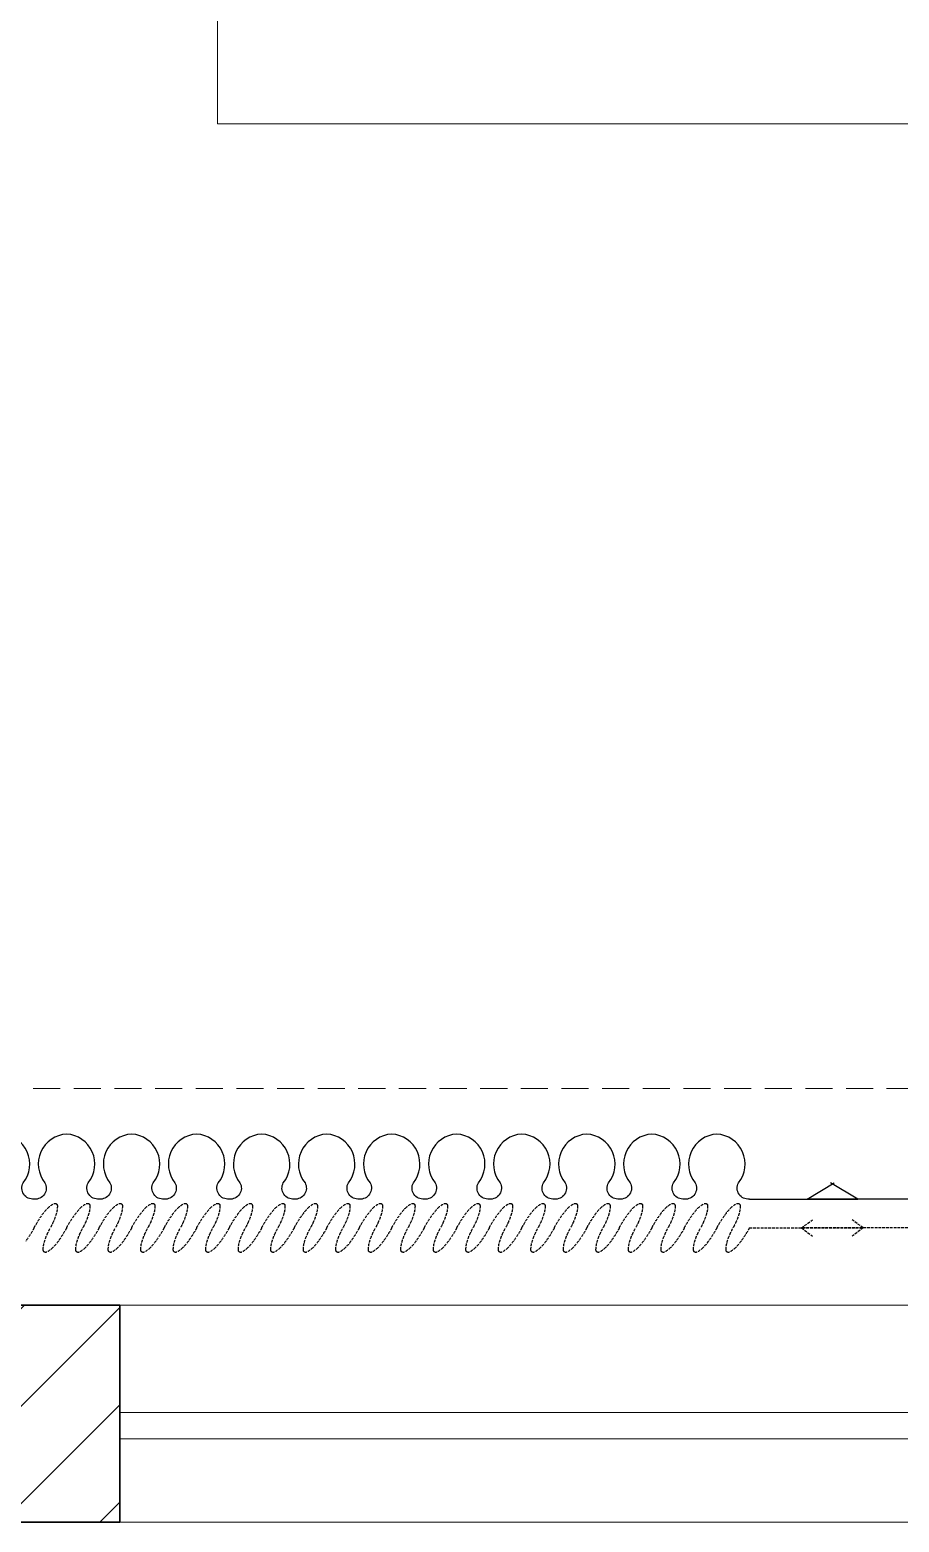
# Model space of a CAD drawing. Header units: millimetres. Extents: x 7780 to 20500, y -15070 to -6359.
# Drawn here: x 18047 to 18849, y -15069 to -13693 of the extents above; entities that cross this region are included whole.
import ezdxf

# ---------------------------------------------------------------- set-up
doc = ezdxf.new("R2010")
doc.units = ezdxf.units.MM
doc.header["$LTSCALE"] = 0.5
doc.linetypes.add('DASH', pattern=[0.35, 0.25, -0.1])
doc.linetypes.add('DASHED2', pattern=[0.375, 0.25, -0.125])
for name, color, linetype, lineweight in [('A-Khuat', 250, 'DASHED2', 13), ('AZ-Furniture', 35, 'Continuous', 9), ('L-Door', 153, 'Continuous', 15), ('L-Hatch @ 1', 251, 'Continuous', 5), ('L-Wall', 254, 'Continuous', 30)]:
    doc.layers.add(name, color=color, linetype=linetype, lineweight=lineweight)
doc.layers.add('FF-FURN', color=30, linetype='Continuous')

# ---------------------------------------------------------------- blocks, each defined once
blk = doc.blocks.new('*U18')
at = {"layer": 'FF-FURN', "color": 8, "linetype": 'DASH', "ltscale": 20}
for p, q in [((1725, 26.6), (1715, 34.1)), ((1620, 26.6), (1725, 26.6)), ((1725, 26.6), (1715, 19.1))]:
    blk.add_line(p, q, dxfattribs=at)
for points in [[(960, 26.6, 0.009225), (958.2, 29.8, 0.026268), (952.4, 38.7, 0.036067)], [(1020, 26.6, 0.009225), (1018.2, 29.8, 0.026268), (1012.4, 38.7, 0.036067), (1007.4, 44.7, 0.075589), (1001.8, 48.9, 0.260612), (999.6, 48.9, 0.260612), (998.5, 47, 0.075589), (999.4, 40, 0.036067), (1002, 32.7, 0.017582), (1005.1, 26.3, -0.016417), (1008, 20.4, -0.036067), (1010.6, 13.1, -0.075589), (1011.5, 6.1, -0.260612), (1010.4, 4.2, -0.260612), (1008.2, 4.2, -0.075589), (1002.6, 8.4, -0.036067), (997.6, 14.4, -0.026268), (991.8, 23.3, -0.02638), (990, 26.6, 0.009225), (988.2, 29.8, 0.026268), (982.4, 38.7, 0.036067), (977.4, 44.7, 0.075589), (971.8, 48.9, 0.260612), (969.6, 48.9, 0.260612), (968.5, 47, 0.075589), (969.4, 40, 0.036067), (972, 32.7, 0.016417), (974.9, 26.8, -0.017582), (978, 20.4, -0.036067), (980.6, 13.1, -0.075589), (981.5, 6.1, -0.260612), (980.4, 4.2, -0.260612), (978.2, 4.2, -0.075589), (972.6, 8.4, -0.036067), (967.6, 14.4, -0.026268), (961.8, 23.3, -0.02638), (960, 26.6)], [(1080, 26.6, 0.009225), (1078.2, 29.8, 0.026268), (1072.4, 38.7, 0.036067), (1067.4, 44.7, 0.075589), (1061.8, 48.9, 0.260612), (1059.6, 48.9, 0.260612), (1058.5, 47, 0.075589), (1059.4, 40, 0.036067), (1062, 32.7, 0.017582), (1065.1, 26.3, -0.016417), (1068, 20.4, -0.036067), (1070.6, 13.1, -0.075589), (1071.5, 6.1, -0.260612), (1070.4, 4.2, -0.260612), (1068.2, 4.2, -0.075589), (1062.6, 8.4, -0.036067), (1057.6, 14.4, -0.026268), (1051.8, 23.3, -0.02638), (1050, 26.6, 0.009225), (1048.2, 29.8, 0.026268), (1042.4, 38.7, 0.036067), (1037.4, 44.7, 0.075589), (1031.8, 48.9, 0.260612), (1029.6, 48.9, 0.260612), (1028.5, 47, 0.075589), (1029.4, 40, 0.036067), (1032, 32.7, 0.016417), (1034.9, 26.8, -0.017582), (1038, 20.4, -0.036067), (1040.6, 13.1, -0.075589), (1041.5, 6.1, -0.260612), (1040.4, 4.2, -0.260612), (1038.2, 4.2, -0.075589), (1032.6, 8.4, -0.036067), (1027.6, 14.4, -0.026268), (1021.8, 23.3, -0.02638), (1020, 26.6)], [(1140, 26.6, 0.009225), (1138.2, 29.8, 0.026268), (1132.4, 38.7, 0.036067), (1127.4, 44.7, 0.075589), (1121.8, 48.9, 0.260612), (1119.6, 48.9, 0.260612), (1118.5, 47, 0.075589), (1119.4, 40, 0.036067), (1122, 32.7, 0.017582), (1125.1, 26.3, -0.016417), (1128, 20.4, -0.036067), (1130.6, 13.1, -0.075589), (1131.5, 6.1, -0.260612), (1130.4, 4.2, -0.260612), (1128.2, 4.2, -0.075589), (1122.6, 8.4, -0.036067), (1117.6, 14.4, -0.026268), (1111.8, 23.3, -0.02638), (1110, 26.6, 0.009225), (1108.2, 29.8, 0.026268), (1102.4, 38.7, 0.036067), (1097.4, 44.7, 0.075589), (1091.8, 48.9, 0.260612), (1089.6, 48.9, 0.260612), (1088.5, 47, 0.075589), (1089.4, 40, 0.036067), (1092, 32.7, 0.016417), (1094.9, 26.8, -0.017582), (1098, 20.4, -0.036067), (1100.6, 13.1, -0.075589), (1101.5, 6.1, -0.260612), (1100.4, 4.2, -0.260612), (1098.2, 4.2, -0.075589), (1092.6, 8.4, -0.036067), (1087.6, 14.4, -0.026268), (1081.8, 23.3, -0.02638), (1080, 26.6)], [(1200, 26.6, 0.009225), (1198.2, 29.8, 0.026268), (1192.4, 38.7, 0.036067), (1187.4, 44.7, 0.075589), (1181.8, 48.9, 0.260612), (1179.6, 48.9, 0.260612), (1178.5, 47, 0.075589), (1179.4, 40, 0.036067), (1182, 32.7, 0.017582), (1185.1, 26.3, -0.016417), (1188, 20.4, -0.036067), (1190.6, 13.1, -0.075589), (1191.5, 6.1, -0.260612), (1190.4, 4.2, -0.260612), (1188.2, 4.2, -0.075589), (1182.6, 8.4, -0.036067), (1177.6, 14.4, -0.026268), (1171.8, 23.3, -0.02638), (1170, 26.6, 0.009225), (1168.2, 29.8, 0.026268), (1162.4, 38.7, 0.036067), (1157.4, 44.7, 0.075589), (1151.8, 48.9, 0.260612), (1149.6, 48.9, 0.260612), (1148.5, 47, 0.075589), (1149.4, 40, 0.036067), (1152, 32.7, 0.016417), (1154.9, 26.8, -0.017582), (1158, 20.4, -0.036067), (1160.6, 13.1, -0.075589), (1161.5, 6.1, -0.260612), (1160.4, 4.2, -0.260612), (1158.2, 4.2, -0.075589), (1152.6, 8.4, -0.036067), (1147.6, 14.4, -0.026268), (1141.8, 23.3, -0.02638), (1140, 26.6)], [(1260, 26.6, 0.009225), (1258.2, 29.8, 0.026268), (1252.4, 38.7, 0.036067), (1247.4, 44.7, 0.075589), (1241.8, 48.9, 0.260612), (1239.6, 48.9, 0.260612), (1238.5, 47, 0.075589), (1239.4, 40, 0.036067), (1242, 32.7, 0.017582), (1245.1, 26.3, -0.016417), (1248, 20.4, -0.036067), (1250.6, 13.1, -0.075589), (1251.5, 6.1, -0.260612), (1250.4, 4.2, -0.260612), (1248.2, 4.2, -0.075589), (1242.6, 8.4, -0.036067), (1237.6, 14.4, -0.026268), (1231.8, 23.3, -0.02638), (1230, 26.6, 0.009225), (1228.2, 29.8, 0.026268), (1222.4, 38.7, 0.036067), (1217.4, 44.7, 0.075589), (1211.8, 48.9, 0.260612), (1209.6, 48.9, 0.260612), (1208.5, 47, 0.075589), (1209.4, 40, 0.036067), (1212, 32.7, 0.016417), (1214.9, 26.8, -0.017582), (1218, 20.4, -0.036067), (1220.6, 13.1, -0.075589), (1221.5, 6.1, -0.260612), (1220.4, 4.2, -0.260612), (1218.2, 4.2, -0.075589), (1212.6, 8.4, -0.036067), (1207.6, 14.4, -0.026268), (1201.8, 23.3, -0.02638), (1200, 26.6)], [(1320, 26.6, 0.009225), (1318.2, 29.8, 0.026268), (1312.4, 38.7, 0.036067), (1307.4, 44.7, 0.075589), (1301.8, 48.9, 0.260612), (1299.6, 48.9, 0.260612), (1298.5, 47, 0.075589), (1299.4, 40, 0.036067), (1302, 32.7, 0.017582), (1305.1, 26.3, -0.016417), (1308, 20.4, -0.036067), (1310.6, 13.1, -0.075589), (1311.5, 6.1, -0.260612), (1310.4, 4.2, -0.260612), (1308.2, 4.2, -0.075589), (1302.6, 8.4, -0.036067), (1297.6, 14.4, -0.026268), (1291.8, 23.3, -0.02638), (1290, 26.6, 0.009225), (1288.2, 29.8, 0.026268), (1282.4, 38.7, 0.036067), (1277.4, 44.7, 0.075589), (1271.8, 48.9, 0.260612), (1269.6, 48.9, 0.260612), (1268.5, 47, 0.075589), (1269.4, 40, 0.036067), (1272, 32.7, 0.016417), (1274.9, 26.8, -0.017582), (1278, 20.4, -0.036067), (1280.6, 13.1, -0.075589), (1281.5, 6.1, -0.260612), (1280.4, 4.2, -0.260612), (1278.2, 4.2, -0.075589), (1272.6, 8.4, -0.036067), (1267.6, 14.4, -0.026268), (1261.8, 23.3, -0.02638), (1260, 26.6)], [(1380, 26.6, 0.009225), (1378.2, 29.8, 0.026268), (1372.4, 38.7, 0.036067), (1367.4, 44.7, 0.075589), (1361.8, 48.9, 0.260612), (1359.6, 48.9, 0.260612), (1358.5, 47, 0.075589), (1359.4, 40, 0.036067), (1362, 32.7, 0.017582), (1365.1, 26.3, -0.016417), (1368, 20.4, -0.036067), (1370.6, 13.1, -0.075589), (1371.5, 6.1, -0.260612), (1370.4, 4.2, -0.260612), (1368.2, 4.2, -0.075589), (1362.6, 8.4, -0.036067), (1357.6, 14.4, -0.026268), (1351.8, 23.3, -0.02638), (1350, 26.6, 0.009225), (1348.2, 29.8, 0.026268), (1342.4, 38.7, 0.036067), (1337.4, 44.7, 0.075589), (1331.8, 48.9, 0.260612), (1329.6, 48.9, 0.260612), (1328.5, 47, 0.075589), (1329.4, 40, 0.036067), (1332, 32.7, 0.016417), (1334.9, 26.8, -0.017582), (1338, 20.4, -0.036067), (1340.6, 13.1, -0.075589), (1341.5, 6.1, -0.260612), (1340.4, 4.2, -0.260612), (1338.2, 4.2, -0.075589), (1332.6, 8.4, -0.036067), (1327.6, 14.4, -0.026268), (1321.8, 23.3, -0.02638), (1320, 26.6)], [(1440, 26.6, 0.009225), (1438.2, 29.8, 0.026268), (1432.4, 38.7, 0.036067), (1427.4, 44.7, 0.075589), (1421.8, 48.9, 0.260612), (1419.6, 48.9, 0.260612), (1418.5, 47, 0.075589), (1419.4, 40, 0.036067), (1422, 32.7, 0.017582), (1425.1, 26.3, -0.016417), (1428, 20.4, -0.036067), (1430.6, 13.1, -0.075589), (1431.5, 6.1, -0.260612), (1430.4, 4.2, -0.260612), (1428.2, 4.2, -0.075589), (1422.6, 8.4, -0.036067), (1417.6, 14.4, -0.026268), (1411.8, 23.3, -0.02638), (1410, 26.6, 0.009225), (1408.2, 29.8, 0.026268), (1402.4, 38.7, 0.036067), (1397.4, 44.7, 0.075589), (1391.8, 48.9, 0.260612), (1389.6, 48.9, 0.260612), (1388.5, 47, 0.075589), (1389.4, 40, 0.036067), (1392, 32.7, 0.016417), (1394.9, 26.8, -0.017582), (1398, 20.4, -0.036067), (1400.6, 13.1, -0.075589), (1401.5, 6.1, -0.260612), (1400.4, 4.2, -0.260612), (1398.2, 4.2, -0.075589), (1392.6, 8.4, -0.036067), (1387.6, 14.4, -0.026268), (1381.8, 23.3, -0.02638), (1380, 26.6)], [(1500, 26.6, 0.009225), (1498.2, 29.8, 0.026268), (1492.4, 38.7, 0.036067), (1487.4, 44.7, 0.075589), (1481.8, 48.9, 0.260612), (1479.6, 48.9, 0.260612), (1478.5, 47, 0.075589), (1479.4, 40, 0.036067), (1482, 32.7, 0.017582), (1485.1, 26.3, -0.016417), (1488, 20.4, -0.036067), (1490.6, 13.1, -0.075589), (1491.5, 6.1, -0.260612), (1490.4, 4.2, -0.260612), (1488.2, 4.2, -0.075589), (1482.6, 8.4, -0.036067), (1477.6, 14.4, -0.026268), (1471.8, 23.3, -0.02638), (1470, 26.6, 0.009225), (1468.2, 29.8, 0.026268), (1462.4, 38.7, 0.036067), (1457.4, 44.7, 0.075589), (1451.8, 48.9, 0.260612), (1449.6, 48.9, 0.260612), (1448.5, 47, 0.075589), (1449.4, 40, 0.036067), (1452, 32.7, 0.016417), (1454.9, 26.8, -0.017582), (1458, 20.4, -0.036067), (1460.6, 13.1, -0.075589), (1461.5, 6.1, -0.260612), (1460.4, 4.2, -0.260612), (1458.2, 4.2, -0.075589), (1452.6, 8.4, -0.036067), (1447.6, 14.4, -0.026268), (1441.8, 23.3, -0.02638), (1440, 26.6)], [(1560, 26.6, 0.009225), (1558.2, 29.8, 0.026268), (1552.4, 38.7, 0.036067), (1547.4, 44.7, 0.075589), (1541.8, 48.9, 0.260612), (1539.6, 48.9, 0.260612), (1538.5, 47, 0.075589), (1539.4, 40, 0.036067), (1542, 32.7, 0.017582), (1545.1, 26.3, -0.016417), (1548, 20.4, -0.036067), (1550.6, 13.1, -0.075589), (1551.5, 6.1, -0.260612), (1550.4, 4.2, -0.260612), (1548.2, 4.2, -0.075589), (1542.6, 8.4, -0.036067), (1537.6, 14.4, -0.026268), (1531.8, 23.3, -0.02638), (1530, 26.6, 0.009225), (1528.2, 29.8, 0.026268), (1522.4, 38.7, 0.036067), (1517.4, 44.7, 0.075589), (1511.8, 48.9, 0.260612), (1509.6, 48.9, 0.260612), (1508.5, 47, 0.075589), (1509.4, 40, 0.036067), (1512, 32.7, 0.016417), (1514.9, 26.8, -0.017582), (1518, 20.4, -0.036067), (1520.6, 13.1, -0.075589), (1521.5, 6.1, -0.260612), (1520.4, 4.2, -0.260612), (1518.2, 4.2, -0.075589), (1512.6, 8.4, -0.036067), (1507.6, 14.4, -0.026268), (1501.8, 23.3, -0.02638), (1500, 26.6)], [(1620, 26.6, 0.009225), (1618.2, 29.8, 0.026268), (1612.4, 38.7, 0.036067), (1607.4, 44.7, 0.075589), (1601.8, 48.9, 0.260612), (1599.6, 48.9, 0.260612), (1598.5, 47, 0.075589), (1599.4, 40, 0.036067), (1602, 32.7, 0.017582), (1605.1, 26.3, -0.016417), (1608, 20.4, -0.036067), (1610.6, 13.1, -0.075589), (1611.5, 6.1, -0.260612), (1610.4, 4.2, -0.260612), (1608.2, 4.2, -0.075589), (1602.6, 8.4, -0.036067), (1597.6, 14.4, -0.026268), (1591.8, 23.3, -0.02638), (1590, 26.6, 0.009225), (1588.2, 29.8, 0.026268), (1582.4, 38.7, 0.036067), (1577.4, 44.7, 0.075589), (1571.8, 48.9, 0.260612), (1569.6, 48.9, 0.260612), (1568.5, 47, 0.075589), (1569.4, 40, 0.036067), (1572, 32.7, 0.016417), (1574.9, 26.8, -0.017582), (1578, 20.4, -0.036067), (1580.6, 13.1, -0.075589), (1581.5, 6.1, -0.260612), (1580.4, 4.2, -0.260612), (1578.2, 4.2, -0.075589), (1572.6, 8.4, -0.036067), (1567.6, 14.4, -0.026268), (1561.8, 23.3, -0.02638), (1560, 26.6)]]:
    blk.add_lwpolyline(points, format="xyb", dxfattribs=at)
at = {"layer": 'FF-FURN', "color": 0, "linetype": 'ByBlock'}
for points in [[(960, 0, 0.605354), (950, -15, -0.608416), (930, -60, -0.608416), (910, -15, 0.60791), (900, 0)], [(1020, 0, 0.605354), (1010, -15, -0.608416), (990, -60, -0.608416), (970, -15, 0.60791), (960, 0)], [(1080, 0, 0.605354), (1070, -15, -0.608416), (1050, -60, -0.608416), (1030, -15, 0.60791), (1020, 0)], [(1140, 0, 0.605354), (1130, -15, -0.608416), (1110, -60, -0.608416), (1090, -15, 0.60791), (1080, 0)], [(1200, 0, 0.605354), (1190, -15, -0.608416), (1170, -60, -0.608416), (1150, -15, 0.60791), (1140, 0)], [(1260, 0, 0.605354), (1250, -15, -0.608416), (1230, -60, -0.608416), (1210, -15, 0.60791), (1200, 0)], [(1320, 0, 0.605354), (1310, -15, -0.608416), (1290, -60, -0.608416), (1270, -15, 0.60791), (1260, 0)], [(1380, 0, 0.605354), (1370, -15, -0.608416), (1350, -60, -0.608416), (1330, -15, 0.60791), (1320, 0)], [(1440, 0, 0.605354), (1430, -15, -0.608416), (1410, -60, -0.608416), (1390, -15, 0.60791), (1380, 0)], [(1500, 0, 0.605354), (1490, -15, -0.608416), (1470, -60, -0.608416), (1450, -15, 0.60791), (1440, 0)], [(1560, 0, 0.605354), (1550, -15, -0.608416), (1530, -60, -0.608416), (1510, -15, 0.60791), (1500, 0)], [(1620, 0, 0.605354), (1610, -15, -0.608416), (1590, -60, -0.608416), (1570, -15, 0.60791), (1560, 0)]]:
    blk.add_lwpolyline(points, format="xyb", dxfattribs=at)
blk.add_lwpolyline([(1620, 0), (1720, 0), (1695, -15)], dxfattribs=at)
blk = doc.blocks.new('*U15')
at = {"layer": 'FF-FURN', "color": 8, "linetype": 'DASH', "ltscale": 20}
for p, q in [((1545, 26.6), (1535, 34.1)), ((1440, 26.6), (1545, 26.6)), ((1545, 26.6), (1535, 19.1))]:
    blk.add_line(p, q, dxfattribs=at)
at = {"layer": 'FF-FURN', "color": 0, "linetype": 'ByBlock'}
blk.add_lwpolyline([(1440, 0), (1540, 0), (1515, -15)], dxfattribs=at)

msp = doc.modelspace()

# ---------------------------------------------------------------- hatches: boundary and pattern name
at = {"layer": 'L-Hatch @ 1'}
h = msp.add_hatch(dxfattribs=at)
h.set_pattern_fill('ANSI31', color=256, scale=20)
h.set_pattern_definition([(45, (351657.15, 316231.06), (-44.901281, 44.901281), [])])
h.paths.add_polyline_path([(7900.3, -7369.2), (8045.3, -7369.2), (8045.3, -7219.2), (7780.3, -7219.2), (7780.3, -7419.2), (7780.3, -12549.2), (7900.3, -12549.2)])
h.paths.add_polyline_path([(13930.3, -7369.2), (13930.3, -8209.2), (14030.3, -8209.2), (14030.3, -7369.2), (14330.3, -7369.2), (14330.3, -7219.2), (9445.3, -7219.2), (9445.3, -7369.2)])
h.paths.add_polyline_path([(15470.3, -7219.2), (15470.3, -7369.2), (15470.3, -10099.2), (14230.3, -10099.2), (14230.3, -9829.2), (14030.3, -9829.2), (14030.3, -9009.2), (13930.3, -9009.2), (13930.3, -10079.2), (13930.3, -10199.2), (15640.3, -10199.2), (15640.3, -10099.2), (15615.3, -10099.2), (15615.3, -7379.2), (15820.3, -7379.2), (15820.3, -7219.2)])
h.paths.add_polyline_path([(14130.3, -9929.2), (14130.3, -10079.2), (14030.3, -10079.2), (14030.3, -9929.2)], flags=16)
h.paths.add_polyline_path([(16818.3, -7459.2), (17030.3, -7459.2), (17030.3, -7219.2), (16420.3, -7219.2), (16420.3, -7379.2), (16718.3, -7379.2), (16718.3, -8479.2), (17120.3, -8479.2), (17120.3, -10099.2), (16490.3, -10099.2), (16490.3, -10199.2), (17130.3, -10199.2), (17130.3, -10279.2), (17230.3, -10279.2), (17230.3, -7459.2), (17130.3, -7459.2), (17130.3, -8379.2), (16818.3, -8379.2)])
h.paths.add_polyline_path([(20500.3, -7459.2), (20300.3, -7459.2), (20300.3, -8319.2), (19910.3, -8319.2), (19910.3, -7459.2), (19810.3, -7459.2), (19810.3, -8419.2), (20300.3, -8419.2), (20300.3, -8569.2), (20500.3, -8569.2)])
h.paths.add_polyline_path([(20500.3, -9169.2), (20300.3, -9169.2), (20300.3, -10044.2), (18840.3, -10044.2), (18840.3, -10014.2), (18740.3, -10014.2), (18740.3, -10144.2), (20300.3, -10144.2), (20300.3, -11779.2), (20500.3, -11779.2)])
h.paths.add_polyline_path([(17130.3, -11389.2), (17130.3, -14869.2), (16930.3, -14869.2), (16930.3, -15069.2), (18130.3, -15069.2), (18130.3, -14869.2), (17230.3, -14869.2), (17230.3, -11219.2), (17130.3, -11219.2), (17130.3, -11289.2), (17080.3, -11289.2), (17080.3, -11389.2)])
h.paths.add_polyline_path([(13070.3, -11389.2), (13070.3, -11289.2), (11060.3, -11289.2), (11060.3, -11389.2), (11060.3, -13869.2), (10815.3, -13869.2), (10815.3, -14069.2), (10960.3, -14069.2), (10960.3, -14869.2), (10960.3, -15069.2), (11400.3, -15069.2), (11400.3, -14869.2), (11160.3, -14869.2), (11160.3, -11389.2)])

# ---------------------------------------------------------------- linework, layer by layer
at = {"layer": 'A-Khuat', "ltscale": 200}
msp.add_lwpolyline([(20100.3, -14309.2), (20100.3, -14669.2), (17230.3, -14669.2)], dxfattribs=at)
at = {"layer": 'AZ-Furniture', "ltscale": 2}
msp.add_lwpolyline([(18220.3, -11779.2), (20220.3, -11779.2), (20220.3, -13779.2), (18220.3, -13779.2)], close=True, dxfattribs=at)
at = {"layer": 'L-Door'}
for points in [[(20500.3, -14309.2), (20500.3, -15069.2), (18130.3, -15069.2)], [(20423.5, -14309.2), (20423.5, -14992.4), (18130.3, -14992.4)], [(20399.1, -14309.2), (20399.1, -14968.1), (18130.3, -14968.1)], [(20300.3, -14309.2), (20300.3, -14869.2), (18130.3, -14869.2)]]:
    msp.add_lwpolyline(points, dxfattribs=at)
at = {"layer": 'L-Wall'}
msp.add_lwpolyline([(17130.3, -14869.2), (16930.3, -14869.2), (16930.3, -15069.2), (18130.3, -15069.2), (18130.3, -14869.2), (17230.3, -14869.2)], dxfattribs=at)

# ---------------------------------------------------------------- block references
at = {"layer": 'FF-FURN', "xscale": -1, "rotation": 180}
msp.add_blockref('*U18', (17091.1, -14771.2), dxfattribs=at)
at = {"layer": 'FF-FURN', "rotation": 180.0000003165788}
msp.add_blockref('*U15', (20304.3, -14771.2), dxfattribs=at)

doc.saveas('drawing.dxf')
